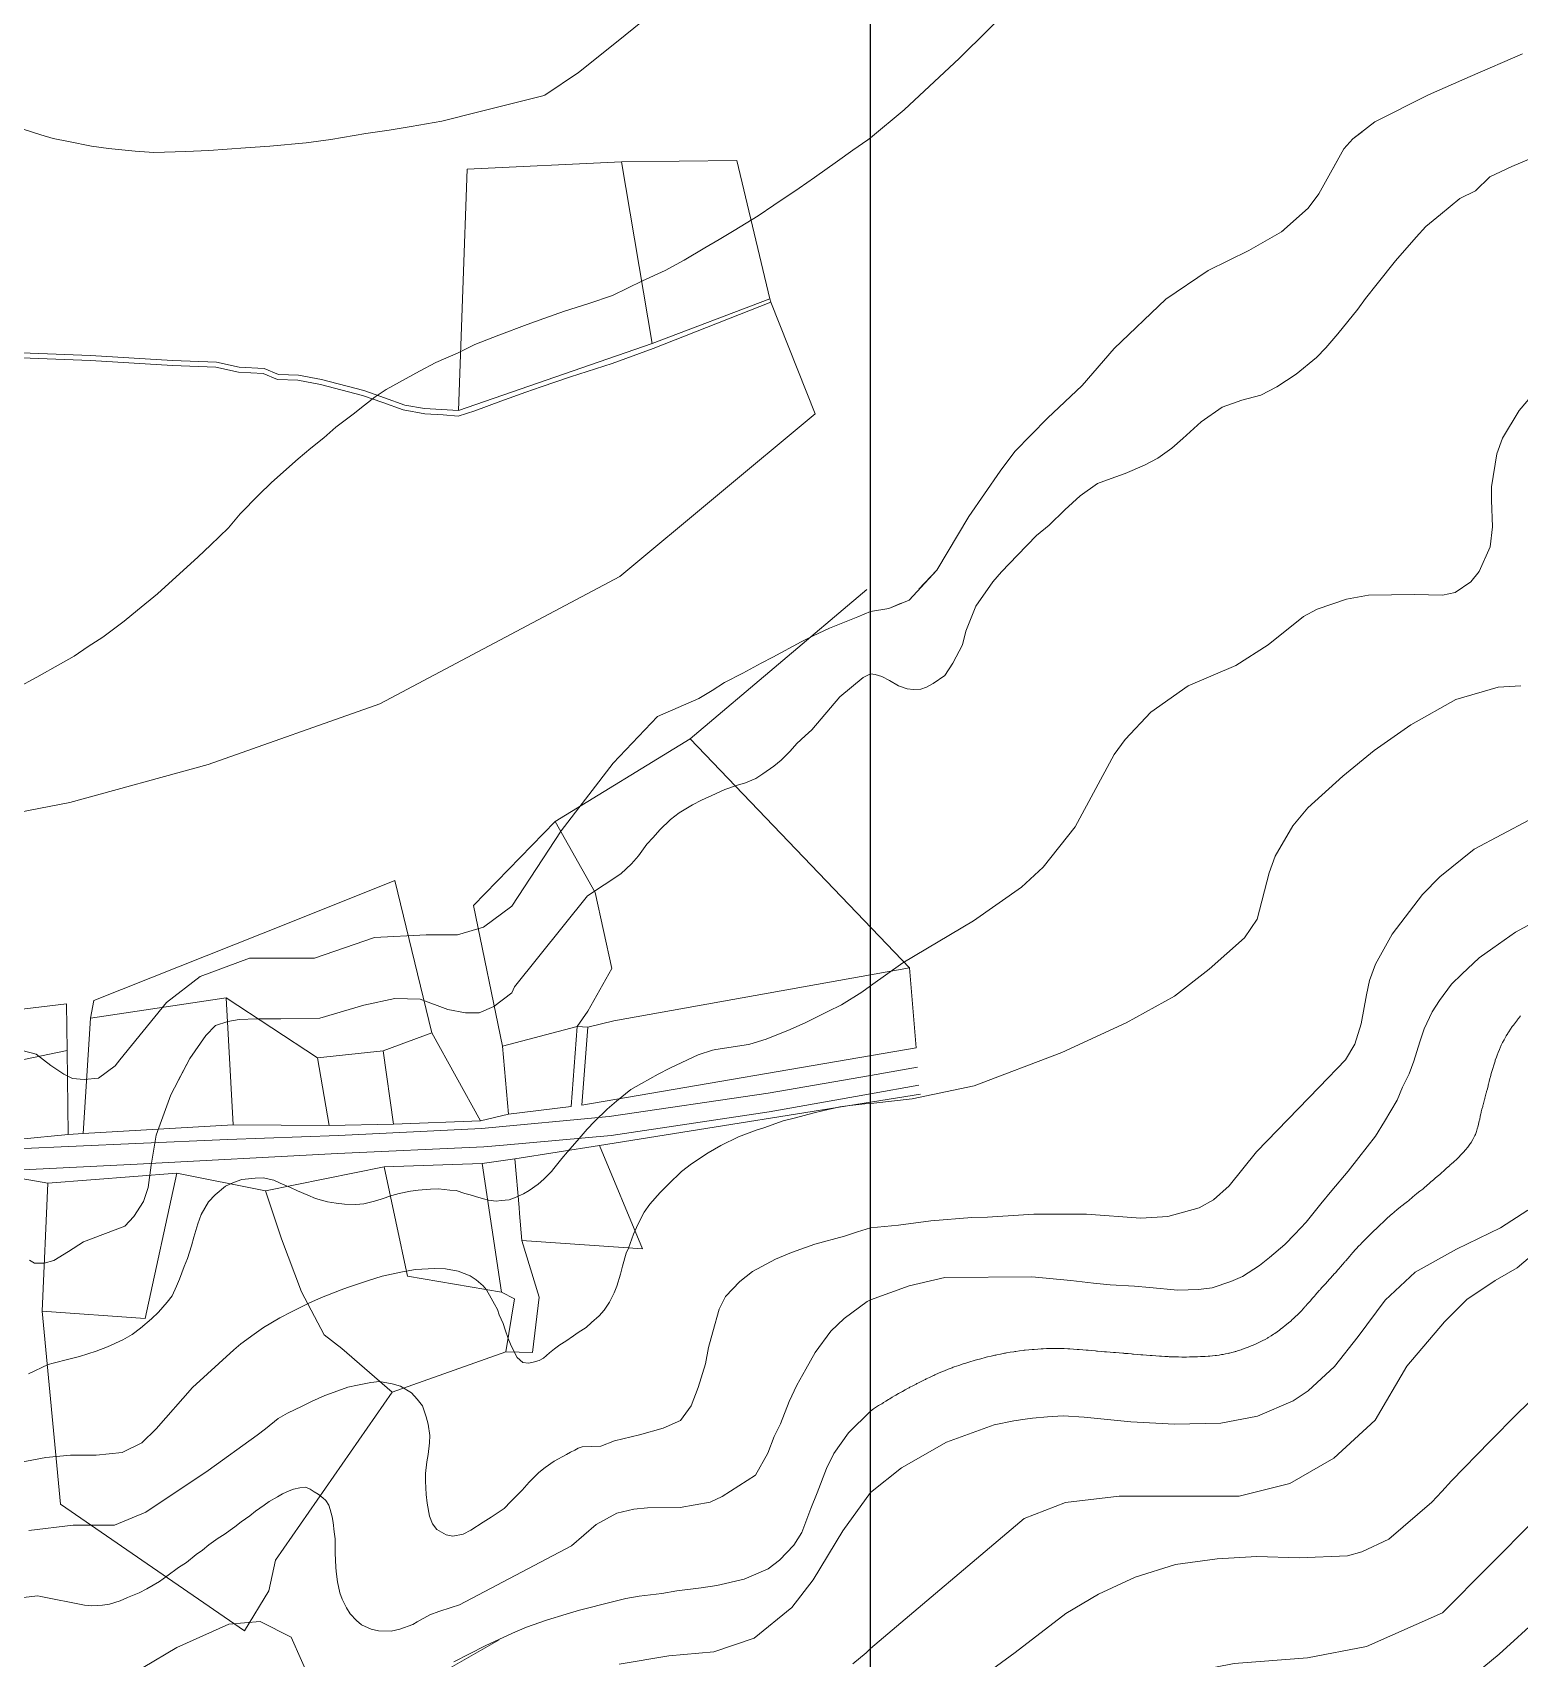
# Model space of a CAD drawing. Header units: metres. Extents: x 548946 to 557077, y 1838800 to 1845419.
# Drawn here: x 553746.2 to 554196.6, y 1840287.7 to 1840780 of the extents above; entities that cross this region are included whole.
import ezdxf

# ---------------------------------------------------------------- set-up
doc = ezdxf.new("R2010")
doc.units = ezdxf.units.M
doc.header["$LTSCALE"] = 28
doc.linetypes.add('LONG_DASHED', pattern=[7.5, 6, -1.5])
for name, color, linetype, lineweight in [('1', 7, 'Continuous', 13), ('10', 7, 'Continuous', 13), ('2', 7, 'Continuous', 13), ('22', 7, 'Continuous', 13), ('30', 7, 'Continuous', 13), ('60', 7, 'Continuous', 25)]:
    doc.layers.add(name, color=color, linetype=linetype, lineweight=lineweight)

msp = doc.modelspace()

# ---------------------------------------------------------------- linework, layer by layer
at = {"layer": '1'}
for points in [[(554000, 1840748.11), (554010.28, 1840756.59), (554026.95, 1840772.21), (554044.25, 1840789.31)], [(554000, 1840604.71), (554005.59, 1840605.65), (554011.7, 1840608.18), (554020.13, 1840617.25), (554029.83, 1840633.5), (554039.32, 1840647.21), (554043.74, 1840653.12), (554053.65, 1840663.25), (554064.15, 1840673.09), (554073.89, 1840684.28), (554089.47, 1840699.24), (554102.33, 1840707.92), (554114.62, 1840713.97), (554124.54, 1840719.62), (554132.6, 1840726.79), (554135.81, 1840731.12), (554143.42, 1840744.77), (554146.16, 1840747.83), (554152.77, 1840752.92), (554169.1, 1840761.13), (554181.74, 1840766.65), (554197.5, 1840773.51)], [(554000, 1840748.11), (553999.26, 1840747.53), (553994.66, 1840744.42), (553990.09, 1840741.06), (553983.09, 1840736.12), (553978.38, 1840732.87), (553970.75, 1840727.74), (553966.03, 1840724.49), (553958.72, 1840720.04), (553954.21, 1840717.34), (553949.81, 1840714.77), (553943.58, 1840711.09), (553937.81, 1840707.99), (553931.01, 1840704.77), (553921.87, 1840700.38), (553914.73, 1840697.9), (553907.3, 1840695.65), (553901.05, 1840693.4), (553896.05, 1840691.55), (553887.42, 1840688.39), (553880.2, 1840685.52), (553875.14, 1840683.01), (553868.32, 1840680.05), (553863.4, 1840677.42), (553853.35, 1840671.89), (553849.95, 1840669.7), (553846.72, 1840667.13), (553843.37, 1840664.42), (553838.09, 1840660.46), (553834.4, 1840657.32), (553830.46, 1840654.16), (553826.66, 1840650.88), (553818.6, 1840643.75), (553814.71, 1840640.07), (553809.11, 1840634.25), (553805.54, 1840630.08), (553800.14, 1840624.81), (553796.37, 1840621.27), (553792.94, 1840618.16), (553787.51, 1840613.14), (553784.08, 1840610.03), (553777.99, 1840605.07), (553773.93, 1840601.76), (553767.45, 1840596.89), (553763.08, 1840594.06), (553758.85, 1840591.13), (553754.68, 1840588.85), (553747.45, 1840584.8), (553741.56, 1840581.55)], [(554140.26, 1840739.1), (554143.42, 1840744.77), (554146.16, 1840747.83), (554148.94, 1840749.97)], [(554014.71, 1840611.42), (554020.13, 1840617.25), (554029.83, 1840633.5), (554039.32, 1840647.21), (554043.74, 1840653.12), (554053.65, 1840663.25), (554064.15, 1840673.09), (554073.89, 1840684.28), (554089.47, 1840699.24), (554102.33, 1840707.92), (554114.62, 1840713.97), (554124.54, 1840719.62), (554125.1, 1840720.12)], [(554000, 1840491.34), (554009.8, 1840498.37), (554031.19, 1840511.04), (554045.81, 1840521.28), (554052.3, 1840527.29), (554062.05, 1840539.48), (554073.89, 1840561.37), (554077.19, 1840565.98), (554085, 1840574.27), (554096.24, 1840582.2), (554110.66, 1840588.35), (554120.51, 1840594.56), (554131.24, 1840603.15), (554135.33, 1840605.39), (554144.19, 1840608.42), (554150.94, 1840609.6), (554164.83, 1840609.84), (554173.26, 1840609.61), (554177.15, 1840610.48), (554181.91, 1840613.67), (554184.46, 1840616.81), (554187.73, 1840624.32), (554188.45, 1840630.38), (554188.19, 1840638.42), (554188.15, 1840642.46), (554189.75, 1840652.47), (554191.51, 1840657.21), (554196.51, 1840665.54), (554209.33, 1840680.56)], [(553935.5, 1840572.95), (553948.05, 1840578.41), (553952.08, 1840580.8), (553955.85, 1840583.17), (553961.39, 1840585.99), (553966.9, 1840589.07), (553970.47, 1840590.89), (553979.07, 1840595.48), (553982.64, 1840597.31), (553987.58, 1840599.67), (553996.18, 1840603.09), (554000, 1840604.71)], [(553935.5, 1840572.95), (553948.05, 1840578.41), (553952.08, 1840580.8), (553955.85, 1840583.17), (553961.39, 1840585.99), (553966.9, 1840589.07), (553970.47, 1840590.89), (553979.07, 1840595.48), (553982.64, 1840597.31), (553987.58, 1840599.67), (553996.18, 1840603.09), (554000, 1840604.71)], [(554000, 1840604.71), (554005.59, 1840605.65), (554009.36, 1840607.21)], [(554000, 1840455.76), (554001.04, 1840455.84), (554012.66, 1840457.12), (554031.44, 1840461.1), (554057.99, 1840471.21), (554077.48, 1840480.15), (554092.09, 1840488.28), (554102.65, 1840496.41), (554113.34, 1840505.9), (554117.12, 1840511.58), (554120.85, 1840525.53), (554122.63, 1840530.6), (554127.96, 1840539.84), (554132.56, 1840545.26), (554143.11, 1840554.89), (554152.65, 1840562.64), (554163.76, 1840570.41), (554177.3, 1840578.03), (554190.17, 1840581.76), (554197.07, 1840582.2)], [(553738.79, 1840472.95), (553747.25, 1840470.67), (553751.7, 1840467.28), (553755.7, 1840464.66), (553758.3, 1840463.28), (553761.84, 1840462.97), (553766.13, 1840463.43), (553771.2, 1840467.13), (553772.63, 1840469.01), (553786.79, 1840486.33), (553797.02, 1840494.21), (553811.97, 1840499.72), (553831.64, 1840499.72), (553849.74, 1840506.02), (553865.48, 1840506.81), (553874.92, 1840506.81), (553882.79, 1840509.17), (553891.43, 1840515.47), (553906.38, 1840538.31), (553922.12, 1840558.78), (553935.5, 1840572.95)], [(553738.79, 1840472.95), (553747.25, 1840470.67), (553751.7, 1840467.28), (553755.7, 1840464.66), (553758.3, 1840463.28), (553761.84, 1840462.97), (553766.13, 1840463.43), (553771.2, 1840467.13), (553772.63, 1840469.01), (553786.79, 1840486.33), (553797.02, 1840494.21), (553811.97, 1840499.72), (553831.64, 1840499.72), (553849.74, 1840506.02), (553865.48, 1840506.81), (553874.92, 1840506.81), (553882.79, 1840509.17), (553891.43, 1840515.47), (553906.38, 1840538.31), (553922.12, 1840558.78), (553935.5, 1840572.95)], [(554000, 1840418.13), (554008.54, 1840418.91), (554018.34, 1840420.18), (554030.78, 1840421.18), (554035.52, 1840421.34), (554049.49, 1840422.22), (554065.45, 1840422.22), (554081.89, 1840421.06), (554090.11, 1840421.5), (554099.64, 1840424.19), (554103.89, 1840426.59), (554108.72, 1840430.86), (554116.95, 1840441.14), (554135.95, 1840460.64), (554143.89, 1840468.96), (554146.78, 1840473.69), (554148.72, 1840479.87), (554150.24, 1840488.65), (554151.21, 1840492.98), (554152.98, 1840497.88), (554158.07, 1840506.98), (554167.28, 1840518.97), (554172.53, 1840524.38), (554182.86, 1840532.78), (554199.69, 1840541.61)], [(554200.24, 1840510.25), (554195.39, 1840507.57), (554188.53, 1840502.79), (554184.46, 1840499.81), (554179.19, 1840494.93), (554176.07, 1840491.87), (554172.41, 1840486.88), (554170.16, 1840483.45), (554167.74, 1840478.32), (554166.48, 1840474.44), (554164.6, 1840468.52), (554163.24, 1840464.73), (554161.16, 1840460.66), (554159.54, 1840456.74), (554155.75, 1840450.33), (554152.97, 1840445.82), (554147.98, 1840439.37), (554144.69, 1840435.26), (554139.81, 1840429.39), (554136.42, 1840425.37), (554131.98, 1840419.83), (554128.54, 1840416.18), (554125.52, 1840413.04), (554120.89, 1840409.16), (554117.89, 1840406.67), (554112.73, 1840403.39), (554109.16, 1840401.88), (554103.57, 1840399.95), (554099.42, 1840399.4), (554093.17, 1840399.18), (554084.56, 1840400.01), (554080.02, 1840400.45), (554072.59, 1840400.84), (554067.58, 1840401.32), (554060.68, 1840402.2), (554048.88, 1840403.25), (554022.52, 1840403.04), (554011.77, 1840400.51), (554000, 1840396.35)], [(554000, 1840491.34), (553997.38, 1840489.42), (553991.3, 1840485.63), (553987.1, 1840483.61), (553980.44, 1840480.27), (553975.73, 1840478.19), (553968.39, 1840475.18), (553963.48, 1840473.72), (553963.1, 1840473.61), (553953.23, 1840472.11), (553952.21, 1840471.9), (553947.81, 1840470.47), (553944.56, 1840468.98), (553939.25, 1840466.4), (553935.75, 1840464.59), (553930.64, 1840461.84), (553927.43, 1840459.97), (553923.08, 1840456.46), (553920.3, 1840454.06), (553916.45, 1840450.32), (553914.24, 1840447.99), (553911.21, 1840444.43), (553908.25, 1840441.16), (553906.58, 1840439.08), (553904.16, 1840436.06), (553903.41, 1840435.13), (553901.1, 1840432.88), (553899.37, 1840431.36), (553896.64, 1840429.45), (553894.95, 1840428.41), (553892.24, 1840427.16), (553890.6, 1840426.6), (553888.16, 1840426.33), (553886.66, 1840426.17), (553884.35, 1840426.48), (553882.79, 1840426.88), (553880.43, 1840427.57), (553878.77, 1840428.05), (553877.1, 1840428.53), (553874.54, 1840429.38), (553872.62, 1840429.55), (553869.17, 1840429.93), (553866.71, 1840429.85), (553863.04, 1840429.54), (553860.71, 1840429.19), (553857.27, 1840428.53), (553855.06, 1840427.9), (553851.77, 1840426.78), (553849.75, 1840426.18), (553846.52, 1840425.35), (553844.17, 1840425.19), (553840.65, 1840425.27), (553838.15, 1840425.57), (553835.54, 1840425.94), (553831.92, 1840426.97), (553829.63, 1840427.95), (553826.44, 1840429.31), (553824.34, 1840430.31), (553821.16, 1840431.67), (553819.26, 1840432.5), (553816.05, 1840433.19), (553813.6, 1840433.11), (553809.56, 1840432.76), (553807.1, 1840431.82), (553804.66, 1840430.7), (553801.53, 1840428.08), (553799.49, 1840425.96), (553797.26, 1840422.11), (553796.23, 1840419.34), (553795.06, 1840415.32), (553794.31, 1840412.67), (553793.12, 1840408.84), (553792.16, 1840406.36), (553790.68, 1840402.6), (553789.78, 1840400.41), (553788.48, 1840397.52), (553786.98, 1840395.64), (553784.38, 1840392.6), (553782.23, 1840390.57), (553778.93, 1840387.74), (553776.39, 1840385.84), (553773.54, 1840384.2), (553768.93, 1840382.08), (553765.47, 1840380.75), (553760.43, 1840379.15), (553757.2, 1840378.32), (553752.49, 1840377.14), (553750.93, 1840376.68), (553744.97, 1840373.94)], [(553890.95, 1840382.9), (553892.18, 1840380.38), (553893.01, 1840378.86), (553894.69, 1840377.33), (553896.42, 1840377.14), (553897.82, 1840377.39), (553899.65, 1840377.97), (553901.01, 1840378.6), (553902.82, 1840380.22), (553904.3, 1840381.43), (553905.97, 1840382.65), (553907.74, 1840383.8), (553910.03, 1840385.38), (553911.53, 1840386.4), (553913.93, 1840387.9), (553915.47, 1840389.39), (553917.81, 1840391.45), (553919.33, 1840393.14), (553920.96, 1840395.6), (553922.35, 1840398.41), (553923.17, 1840400.49), (553924.3, 1840404.03), (553924.88, 1840406.47), (553926.05, 1840410.48), (553926.74, 1840411.98), (553928.27, 1840416.23), (553929.56, 1840419.12), (553931.52, 1840422.85), (553933.15, 1840425.31), (553936.28, 1840428.78), (553938.84, 1840431.34), (553942.78, 1840435.19), (553945.85, 1840437.52), (553950.89, 1840440.83), (553954.72, 1840443.05), (553960.04, 1840445.63), (553965.69, 1840447.77), (553967.71, 1840448.37), (553973.54, 1840450.53), (553977.33, 1840451.43), (553982.58, 1840452.86), (553985.92, 1840453.61), (553990.73, 1840454.7), (553993.81, 1840455.14), (553998.31, 1840455.63), (554000, 1840455.76)], [(554199.11, 1840423.4), (554190.85, 1840418.15), (554177.53, 1840411.63), (554165.01, 1840404.64), (554155.93, 1840396.24), (554147.78, 1840385.24), (554140.64, 1840376.13), (554132.64, 1840368.77), (554128.12, 1840365.76), (554117.31, 1840361.11), (554106.14, 1840358.95), (554092.13, 1840358.71), (554078.86, 1840359.4), (554064.77, 1840360.75), (554058.36, 1840361.17), (554053.61, 1840360.93), (554049.1, 1840360.51), (554046.85, 1840360.22), (554043.49, 1840359.67), (554037.54, 1840358.43), (554023.09, 1840353.19), (554009.47, 1840345.44), (554000, 1840337.94)], [(553878.94, 1840326.55), (553882.75, 1840328.96), (553885.15, 1840330.46), (553889.03, 1840333.16), (553891.07, 1840335.28), (553894.49, 1840338.7), (553896.6, 1840341.11), (553899.6, 1840344), (553901.52, 1840345.54), (553904.25, 1840347.46), (553907.91, 1840349.47), (553909.16, 1840350.18), (553910.52, 1840350.8), (553911.5, 1840351.38), (553912.69, 1840351.8), (553918.31, 1840351.96), (553922.48, 1840353.59), (553930.07, 1840355.47), (553937.27, 1840357.43), (553942.47, 1840359.82), (553945.76, 1840364.22), (553947.87, 1840369.78), (553950.08, 1840376.92), (553950.97, 1840381.83), (553952.26, 1840386.65), (553954.23, 1840393.5), (553956.15, 1840397.36), (553960.47, 1840401.86), (553964.3, 1840404.89), (553971.29, 1840408.65), (553976.15, 1840410.61), (553983.15, 1840413.2), (553992.12, 1840415.62), (553996.14, 1840416.85), (554000, 1840418.13)], [(554000, 1840290.7), (554046.63, 1840330.15), (554059.08, 1840334.95), (554075.35, 1840336.87), (554094.5, 1840336.87), (554111.73, 1840336.87), (554127.04, 1840340.71), (554140.44, 1840348.39), (554152.89, 1840359.91), (554162.46, 1840376.23), (554173.95, 1840389.67), (554180.65, 1840396.39), (554189.27, 1840402.15), (554195.97, 1840405.99), (554202.67, 1840411.75)], [(553740.12, 1840346.69), (553750.19, 1840348.56), (553757.65, 1840349.31), (553765.48, 1840349.31), (553773.32, 1840350.06), (553779.29, 1840353.05), (553783.64, 1840357.2), (553794.65, 1840369.79), (553807.17, 1840381.17), (553809.34, 1840383.02), (553813.38, 1840385.93), (553816.2, 1840387.95), (553821.1, 1840390.86), (553824.6, 1840392.67), (553829.91, 1840395.25), (553833.7, 1840396.99), (553839.7, 1840399.36), (553841.62, 1840400.05), (553847.93, 1840402.17), (553852.06, 1840403.47), (553858.27, 1840404.82), (553862.19, 1840405.44), (553867.93, 1840405.79), (553871.27, 1840405.68), (553875.14, 1840404.97), (553878.81, 1840403.57), (553880.55, 1840402.34), (553882.74, 1840400.59), (553883.74, 1840399.28), (553885.15, 1840396.78), (553886.11, 1840394.98), (553887.04, 1840393.38), (553887.6, 1840391.73), (553888.75, 1840389.11), (553889.33, 1840387.27), (553890.28, 1840384.63), (553890.95, 1840382.9)], [(553809.39, 1840329.13), (553812.04, 1840330.94), (553813.69, 1840332.36), (553816.33, 1840334.17), (553817.92, 1840335.29), (553820.42, 1840336.71), (553821.94, 1840337.54), (553823.92, 1840338.51), (553825.29, 1840338.95), (553827.15, 1840339.34), (553828.92, 1840339.63), (553830.31, 1840339.03), (553831.54, 1840338.22), (553832.67, 1840337.49), (553834.12, 1840336.32), (553835.06, 1840335.57), (553835.98, 1840334.15), (553836.31, 1840332.86), (553836.93, 1840330.65), (553837.22, 1840328.88), (553837.53, 1840326.07), (553837.86, 1840323.92), (553837.9, 1840321.84), (553837.86, 1840319.65), (553838.04, 1840315.4), (553838.18, 1840314.09), (553838.54, 1840310.9), (553839.28, 1840307.57), (553839.97, 1840305.65), (553841.3, 1840303.05), (553842.44, 1840301.27), (553844.38, 1840299.21), (553845.85, 1840297.86), (553848.75, 1840296.56), (553850.98, 1840296.14), (553854.79, 1840295.99), (553857.48, 1840296.57), (553861.39, 1840298.05), (553862.73, 1840298.86), (553866.58, 1840300.9), (553869.31, 1840301.96), (553872.98, 1840303.12), (553875.54, 1840303.97), (553909.45, 1840321.85), (553916.94, 1840328.27), (553923.2, 1840331.69), (553928.39, 1840332.91), (553932.51, 1840333.37), (553942.38, 1840333.41), (553951.44, 1840335.06), (553955.15, 1840336.77), (553965.24, 1840343.21), (553968.93, 1840349.86), (553970.84, 1840354.89), (553972.76, 1840358.74), (553975.39, 1840365.53), (553977.71, 1840370.47), (553980.43, 1840375.32), (553983.26, 1840380.31), (553988, 1840386.82), (553992.01, 1840390.64), (553998.98, 1840395.83), (554000, 1840396.35)], [(553745.08, 1840326.48), (553758.46, 1840328.06), (553771.05, 1840328.06), (553780.49, 1840332), (553799.37, 1840344.6), (553814.29, 1840355.29), (553816.73, 1840357.27), (553820.57, 1840360.35), (553823.42, 1840361.99), (553827.84, 1840364.09), (553830.72, 1840365.54), (553834.7, 1840367.31), (553837.61, 1840368.39), (553841.72, 1840369.89), (553844.59, 1840370.49), (553848.68, 1840371.32), (553851.3, 1840371.61), (553855.17, 1840370.89), (553857.63, 1840370.12), (553860.98, 1840368.12), (553862.71, 1840366.22), (553864.35, 1840364.22), (553865.47, 1840360.93), (553866.01, 1840358.62), (553866.57, 1840355.26), (553866.45, 1840352.97), (553866.07, 1840349.51), (553865.65, 1840347.28), (553865.19, 1840343.72), (553865.25, 1840341.45), (553865.41, 1840337.39), (553865.7, 1840334.77), (553866.42, 1840330.77), (553867.34, 1840328.49), (553868.67, 1840326.74), (553871.5, 1840325.16), (553873.54, 1840324.72), (553876.6, 1840325.34), (553878.94, 1840326.55)], [(554204.7, 1840370.28), (554195.98, 1840361.93), (554187.65, 1840353.43), (554176.05, 1840341.48), (554173.13, 1840338.26), (554170.03, 1840335.02), (554157.03, 1840323.86), (554148.91, 1840320.01), (554144.58, 1840318.84), (554129.87, 1840318.15), (554117.09, 1840318.62), (554105.01, 1840317.85), (554092.38, 1840316.17), (554080.17, 1840312.3), (554069.13, 1840307.16), (554059.21, 1840301.29), (554043.85, 1840289.56), (554034.07, 1840282.4), (554018.07, 1840272.52), (554000, 1840266.62)], [(553923.87, 1840286.02), (553938.92, 1840288.57), (553952.54, 1840289.73), (553964.76, 1840293.91), (553976.25, 1840303.11), (553982.71, 1840311.58), (553991.64, 1840326.32), (554000, 1840337.94)], [(553738.01, 1840305.57), (553747.78, 1840306.65), (553748.66, 1840306.52), (553761.98, 1840303.89), (553764.19, 1840303.66), (553767.4, 1840303.83), (553769.54, 1840304.16), (553772.75, 1840305.17), (553774.92, 1840306.17), (553778.46, 1840307.61), (553780.79, 1840308.81), (553784.63, 1840311.04), (553786.92, 1840312.62), (553790.42, 1840315.28), (553792.82, 1840316.78), (553795.78, 1840319.19), (553797.72, 1840320.54), (553799.64, 1840322.08), (553802.45, 1840324.1), (553804.22, 1840325.24), (553807.47, 1840327.59), (553809.39, 1840329.13)], [(554201.42, 1840329.76), (554173.29, 1840301.55), (554150.28, 1840291.3), (554132.38, 1840287.88), (554110.21, 1840286.17), (554088.05, 1840281.89), (554047.14, 1840269.08), (554000, 1840243.65)], [(553994.67, 1840286.11), (553998.73, 1840289.42), (554000, 1840290.7)]]:
    msp.add_lwpolyline(points, dxfattribs=at)
at = {"layer": '10'}
for p, q in [((553933.85, 1840685.81), (553924.63, 1840740.86)), ((553933.85, 1840685.81), (553969.59, 1840699.35)), ((553969.59, 1840699.35), (553969.83, 1840698.36)), ((553969.83, 1840698.36), (553983.32, 1840664.58)), ((553875.27, 1840665.56), (553933.85, 1840685.81)), ((553998.95, 1840611.37), (553945.43, 1840566.17)), ((553945.43, 1840566.17), (553904.49, 1840541.13)), ((554011.89, 1840496.86), (553945.43, 1840566.17)), ((554011.89, 1840496.86), (554013.83, 1840472.56)), ((553804.81, 1840487.7), (553763.73, 1840481.6)), ((553832.53, 1840469.59), (553804.81, 1840487.7)), ((553763.73, 1840481.6), (553761.53, 1840446.71)), ((553852.44, 1840471.66), (553867.2, 1840477.11)), ((553867.2, 1840477.11), (553881.93, 1840450.54)), ((553911.17, 1840479.04), (553888.51, 1840473.11)), ((553914.44, 1840478.83), (553911.17, 1840479.04)), ((553725.76, 1840465.42), (553756.72, 1840471.76)), ((553756.72, 1840471.76), (553756.99, 1840446.39)), ((553832.53, 1840469.59), (553852.44, 1840471.66)), ((553836.07, 1840449.1), (553832.53, 1840469.59)), ((553852.44, 1840471.66), (553855.57, 1840449.47)), ((553890.4, 1840452.53), (553888.51, 1840473.11)), ((553917.93, 1840443.05), (554015.16, 1840458.57)), ((553855.57, 1840449.47), (553881.93, 1840450.54)), ((553761.53, 1840446.71), (553806.95, 1840449.27)), ((553855.57, 1840449.47), (553836.07, 1840449.1)), ((553892.3, 1840438.98), (553917.93, 1840443.05)), ((553852.68, 1840436.53), (553882.42, 1840437.58)), ((553882.42, 1840437.58), (553888.22, 1840398.63)), ((553892.3, 1840438.98), (553893.58, 1840424.26)), ((553855.16, 1840368.39), (553889.61, 1840380.52)), ((553889.61, 1840380.52), (553897.69, 1840380.38))]:
    msp.add_line(p, q, dxfattribs=at)
for points in [[(553924.63, 1840740.86), (553877.84, 1840738.57), (553875.27, 1840665.56)], [(553969.59, 1840699.35), (553959.59, 1840741.29), (553924.63, 1840740.86)], [(553734.91, 1840681.8), (553763.71, 1840680.7), (553788.55, 1840679.16), (553801.75, 1840678.72), (553808.56, 1840677.18), (553816.04, 1840676.74), (553820.44, 1840674.98), (553826.59, 1840674.76), (553833.41, 1840673.44), (553846.16, 1840670.14), (553852.32, 1840667.94), (553858.47, 1840665.74), (553865.01, 1840664.58), (553870.59, 1840664.23), (553875.09, 1840663.86), (553880.18, 1840665.43), (553888.02, 1840668.4), (553895.58, 1840671.06), (553900.3, 1840672.73), (553909.16, 1840675.72), (553921.77, 1840679.83), (553934.2, 1840684.3), (553969.83, 1840698.36)], [(553735.02, 1840683.3), (553763.79, 1840682.2), (553788.62, 1840680.66), (553801.94, 1840680.21), (553808.77, 1840678.67), (553816.37, 1840678.22), (553820.75, 1840676.47), (553826.76, 1840676.25), (553833.74, 1840674.9), (553846.6, 1840671.58), (553852.82, 1840669.35), (553858.93, 1840667.17), (553864.93, 1840666.16), (553875.27, 1840665.56)], [(553588.17, 1840539.32), (553633.83, 1840535.97), (553662.18, 1840540.61), (553710.19, 1840542.45), (553736.03, 1840542.76), (553757.46, 1840546.86), (553799.35, 1840558.38), (553851.38, 1840576.79), (553924.06, 1840615.25), (553983.32, 1840664.58)], [(553904.49, 1840541.13), (553879.81, 1840515.65), (553888.51, 1840473.11)], [(553904.49, 1840541.13), (553916.6, 1840519.66), (553921.68, 1840496.57), (553914.38, 1840483.65), (553911.17, 1840479.04)], [(553867.2, 1840477.11), (553855.95, 1840523.21), (553821.93, 1840509.67)], [(553821.93, 1840509.67), (553816.09, 1840507.35), (553764.78, 1840486.93), (553763.73, 1840481.6)], [(553914.44, 1840478.83), (553922.26, 1840480.76), (554011.89, 1840496.86)], [(553502.53, 1840462.29), (553531.16, 1840470.98), (553617.49, 1840481.95), (553686.48, 1840477.59), (553756.51, 1840485.94), (553756.72, 1840471.76)], [(553836.07, 1840449.1), (553806.95, 1840449.27), (553804.81, 1840487.7)], [(553890.4, 1840452.53), (553909.37, 1840454.85), (553911.17, 1840479.04)], [(553914.44, 1840478.83), (553912.58, 1840455.24), (554013.83, 1840472.56)], [(553692.24, 1840458.4), (553709.48, 1840460.37), (553712.94, 1840442.77), (553727.99, 1840443.53), (553756.99, 1840446.39)], [(553917.93, 1840443.05), (553930.95, 1840411.79), (553894.44, 1840414.3)], [(553852.68, 1840436.53), (553816.79, 1840429.3), (553789.89, 1840434.7)], [(553888.22, 1840398.63), (553859.74, 1840403.5), (553852.68, 1840436.53)], [(553450.25, 1840388.68), (553473.81, 1840382.77), (553503.66, 1840377.32), (553516.73, 1840376.8), (553527.04, 1840378.08), (553546.86, 1840383), (553584.44, 1840393.22), (553615.39, 1840403.44), (553654.78, 1840419.17), (553685.67, 1840429.62), (553696.79, 1840432.34), (553717.31, 1840434.01), (553732.87, 1840434.73), (553750.84, 1840431.6)], [(553789.89, 1840434.7), (553750.84, 1840431.6), (553749.11, 1840392.83)], [(553749.11, 1840392.83), (553780.36, 1840390.63), (553789.89, 1840434.7)], [(553816.79, 1840429.3), (553821.66, 1840414.79), (553827.71, 1840398.71), (553834.51, 1840385.73), (553839.91, 1840381.55), (553855.16, 1840368.39)], [(553893.58, 1840424.26), (553893.73, 1840422.45), (553894.44, 1840414.3)], [(553894.44, 1840414.3), (553899.63, 1840397.12), (553897.69, 1840380.38)], [(553889.61, 1840380.52), (553892.21, 1840396.56), (553888.22, 1840398.63)], [(553855.16, 1840368.39), (553819.78, 1840317.45), (553817.82, 1840308.2), (553810.36, 1840296.1), (553754.64, 1840334.46), (553749.11, 1840392.83)]]:
    msp.add_lwpolyline(points, dxfattribs=at)
at = {"layer": '2'}
for points in [[(553930.99, 1840783.39), (553923.06, 1840777.05), (553911.57, 1840767.84), (553901.4, 1840761.07), (553900.75, 1840760.79), (553880.96, 1840755.89), (553870.19, 1840753.18), (553860.92, 1840751.49), (553854.26, 1840750.47), (553847.21, 1840749.4), (553836.52, 1840747.65), (553829.1, 1840746.55), (553818.04, 1840745.62), (553810.74, 1840745.1), (553799.57, 1840744.25), (553792.64, 1840743.97), (553782.93, 1840743.66), (553777.25, 1840744.09), (553769.25, 1840744.83), (553764.01, 1840745.59), (553757.07, 1840747.02), (553752.49, 1840747.95), (553748.73, 1840749.06), (553743.39, 1840750.76)], [(554000, 1840585.8), (554001.46, 1840585.64), (554003.52, 1840585.04), (554005.81, 1840583.8), (554008.53, 1840582.24), (554011.15, 1840581.29), (554013.04, 1840581.13), (554015.26, 1840581.23), (554017.05, 1840581.76), (554019, 1840582.92), (554022.55, 1840585.34), (554024.99, 1840589.03), (554027.93, 1840594.62), (554028.91, 1840598.71), (554031.91, 1840606.31), (554037.08, 1840613.71), (554039.74, 1840616.71), (554044.59, 1840621.8), (554050.35, 1840627.71), (554054.14, 1840630.83), (554058.89, 1840635.49), (554063.56, 1840639.7), (554068.84, 1840643.42), (554072.94, 1840645.01), (554077.2, 1840646.47), (554083.04, 1840648.97), (554087.08, 1840651.12), (554091.3, 1840654.15), (554094.68, 1840657.09), (554100.25, 1840662.11), (554106.6, 1840666.52), (554112.49, 1840668.73), (554118.3, 1840670.23), (554123.15, 1840672.75), (554129, 1840676.53), (554135.13, 1840681.62), (554137.95, 1840684.5), (554141.61, 1840688.74), (554147.62, 1840696.24), (554149.97, 1840699.49), (554153.48, 1840703.87), (554159.11, 1840710.89), (554165.31, 1840717.99), (554168.22, 1840721.3), (554172.66, 1840724.92), (554178.55, 1840729.7), (554183.27, 1840732.07), (554187.65, 1840736.26), (554194.28, 1840739.41), (554200.82, 1840742.12)], [(553745.26, 1840408.32), (553746.8, 1840407.4), (553748.03, 1840407.4), (553749.72, 1840407.4), (553752.63, 1840408.17), (553757.08, 1840410.94), (553761.61, 1840413.89), (553774.2, 1840418.61), (553776.88, 1840421.56), (553779.8, 1840426.03), (553781.18, 1840430.34), (553782.1, 1840437.11), (553783.64, 1840446.17), (553788.05, 1840458.36), (553793.83, 1840469.4), (553798.68, 1840476.32), (553801.66, 1840479.31), (553805.39, 1840480.62), (553808.75, 1840481.18), (553814.15, 1840481.37), (553821.43, 1840481.37), (553833.22, 1840481.61), (553846.59, 1840485.55), (553855.93, 1840487.54), (553863.57, 1840487.35), (553871.96, 1840484.17), (553877.37, 1840483.23), (553881.48, 1840483.23), (553885.95, 1840485.1), (553891.36, 1840489.22), (553892.23, 1840491.06), (553914.26, 1840518.62), (553924.41, 1840525.3), (553927.68, 1840528.31), (553929.79, 1840530.73), (553932.25, 1840534.22), (553934.21, 1840536.24), (553936.23, 1840538.55), (553939.49, 1840541.76), (553942.11, 1840543.75), (553946.11, 1840546.19), (553948.8, 1840547.62), (553953.05, 1840549.51), (553955.95, 1840550.78), (553959.78, 1840552.15), (553962.18, 1840552.8), (553965.35, 1840554.19), (553967.47, 1840555.56), (553970.72, 1840557.91), (553973, 1840559.68), (553975.73, 1840562.45), (553977.75, 1840564.76), (553980.25, 1840567.03), (553982.26, 1840568.87), (553990.79, 1840578.82), (553997.82, 1840584.67), (554000, 1840585.8)], [(553790.09, 1840462.26), (553793.83, 1840469.4), (553798.68, 1840476.32), (553801.66, 1840479.31), (553805.39, 1840480.62), (553808.75, 1840481.18), (553814.15, 1840481.37), (553821.43, 1840481.37), (553833.22, 1840481.61), (553842.11, 1840484.23)], [(554196.95, 1840482.29), (554196.34, 1840481.51), (554196.18, 1840481.29), (554196.01, 1840481.07), (554195.39, 1840480.28), (554194.79, 1840479.48), (554194.62, 1840479.26), (554194.46, 1840479.03), (554193.91, 1840478.23), (554193.39, 1840477.42), (554193.25, 1840477.2), (554193.11, 1840476.98), (554192.64, 1840476.2), (554192.2, 1840475.42), (554192.08, 1840475.2), (554191.95, 1840474.98), (554191.52, 1840474.19), (554191.11, 1840473.38), (554191, 1840473.15), (554190.9, 1840472.91), (554190.53, 1840472.05), (554190.18, 1840471.16), (554190.08, 1840470.91), (554189.98, 1840470.66), (554189.64, 1840469.75), (554189.31, 1840468.82), (554189.22, 1840468.55), (554189.13, 1840468.29), (554188.81, 1840467.31), (554188.51, 1840466.32), (554188.43, 1840466.05), (554188.35, 1840465.78), (554188.07, 1840464.81), (554187.81, 1840463.86), (554187.75, 1840463.6), (554187.68, 1840463.35), (554187.45, 1840462.44), (554187.23, 1840461.56), (554187.17, 1840461.32), (554187.11, 1840461.08), (554186.9, 1840460.23), (554186.68, 1840459.4), (554186.62, 1840459.17), (554186.57, 1840458.95), (554186.36, 1840458.17), (554186.16, 1840457.39), (554186.1, 1840457.17), (554186.04, 1840456.95), (554185.82, 1840456.14), (554185.6, 1840455.32), (554185.54, 1840455.09), (554185.48, 1840454.86)], [(554185.48, 1840454.86), (554185.27, 1840454.02), (554185.06, 1840453.18), (554185.01, 1840452.94), (554184.95, 1840452.71), (554184.76, 1840451.85), (554184.57, 1840450.97), (554184.51, 1840450.72), (554184.45, 1840450.47), (554184.22, 1840449.53), (554183.97, 1840448.6), (554183.9, 1840448.35), (554183.83, 1840448.1), (554183.58, 1840447.23), (554183.26, 1840446.34), (554183.15, 1840446.09), (554183.03, 1840445.83), (554182.53, 1840444.86), (554181.96, 1840443.9), (554181.79, 1840443.65), (554181.63, 1840443.4), (554180.99, 1840442.57), (554180.29, 1840441.75), (554180.08, 1840441.5), (554179.86, 1840441.25), (554179.01, 1840440.3), (554178.12, 1840439.36), (554177.87, 1840439.12), (554177.63, 1840438.88), (554176.76, 1840438.1), (554175.9, 1840437.35), (554175.66, 1840437.14), (554175.42, 1840436.92), (554174.55, 1840436.12), (554173.7, 1840435.34), (554173.48, 1840435.13), (554173.25, 1840434.94), (554172.49, 1840434.27), (554171.74, 1840433.64), (554171.53, 1840433.46), (554171.32, 1840433.29), (554170.56, 1840432.66), (554169.79, 1840432.01), (554169.57, 1840431.83), (554169.36, 1840431.64), (554168.58, 1840430.94), (554167.78, 1840430.24), (554167.55, 1840430.04), (554167.32, 1840429.85), (554166.46, 1840429.18), (554165.56, 1840428.49), (554165.32, 1840428.29), (554165.07, 1840428.09), (554164.16, 1840427.3), (554163.25, 1840426.52), (554163, 1840426.32), (554162.75, 1840426.12), (554161.85, 1840425.44), (554160.95, 1840424.76), (554160.7, 1840424.57), (554160.45, 1840424.37), (554159.54, 1840423.61), (554158.66, 1840422.85), (554158.42, 1840422.64), (554158.19, 1840422.44), (554157.38, 1840421.74), (554156.58, 1840421.03), (554156.36, 1840420.82), (554156.13, 1840420.61), (554155.3, 1840419.84), (554154.47, 1840419.05), (554154.25, 1840418.84), (554154.03, 1840418.63), (554153.28, 1840417.9), (554152.55, 1840417.18), (554152.35, 1840416.98), (554152.15, 1840416.79), (554151.41, 1840416.08), (554150.68, 1840415.38), (554150.48, 1840415.18), (554150.29, 1840414.99), (554149.58, 1840414.28), (554148.9, 1840413.58), (554148.72, 1840413.39), (554148.53, 1840413.2), (554147.89, 1840412.53), (554147.25, 1840411.85), (554147.07, 1840411.65), (554146.88, 1840411.45), (554146.22, 1840410.7), (554145.57, 1840409.94), (554145.22, 1840409.54), (554144.62, 1840408.85), (554144.02, 1840408.16), (554143.85, 1840407.96), (554143.68, 1840407.76), (554143.05, 1840407.04), (554142.42, 1840406.31), (554142.25, 1840406.12), (554142.09, 1840405.93), (554141.52, 1840405.25)], [(554141.52, 1840405.25), (554140.95, 1840404.6), (554140.79, 1840404.41), (554140.62, 1840404.23), (554140.01, 1840403.56), (554139.39, 1840402.9), (554139.22, 1840402.71), (554139.05, 1840402.52), (554138.46, 1840401.85), (554137.87, 1840401.18), (554137.7, 1840400.99), (554137.53, 1840400.81), (554136.9, 1840400.13), (554136.28, 1840399.45), (554136.11, 1840399.27), (554135.94, 1840399.08), (554135.34, 1840398.41), (554134.76, 1840397.73), (554134.6, 1840397.55), (554134.44, 1840397.36), (554133.86, 1840396.7), (554133.28, 1840396.04), (554132.98, 1840395.69), (554132.44, 1840395.08), (554131.92, 1840394.48), (554131.78, 1840394.32), (554131.64, 1840394.16), (554131.13, 1840393.58), (554130.62, 1840393.01), (554130.47, 1840392.86), (554130.32, 1840392.7), (554129.77, 1840392.16), (554129.19, 1840391.61), (554129.03, 1840391.46), (554128.87, 1840391.31), (554128.29, 1840390.75), (554127.69, 1840390.2), (554127.52, 1840390.05), (554127.34, 1840389.89), (554126.69, 1840389.35), (554126.02, 1840388.81), (554125.64, 1840388.5), (554124.96, 1840387.95), (554124.27, 1840387.41), (554124.08, 1840387.27), (554123.89, 1840387.12), (554123.19, 1840386.62), (554122.49, 1840386.13), (554122.29, 1840386), (554122.1, 1840385.87), (554121.4, 1840385.41), (554120.7, 1840384.96), (554120.51, 1840384.85), (554120.31, 1840384.73), (554119.6, 1840384.34), (554118.88, 1840383.96), (554118.67, 1840383.86), (554118.46, 1840383.75), (554117.68, 1840383.38), (554116.89, 1840383.01), (554116.67, 1840382.92), (554116.45, 1840382.82), (554115.65, 1840382.48), (554114.85, 1840382.16), (554114.62, 1840382.07), (554114.4, 1840381.98), (554113.58, 1840381.67), (554112.76, 1840381.37), (554112.53, 1840381.29), (554112.31, 1840381.21), (554111.5, 1840380.95), (554110.71, 1840380.7), (554110.5, 1840380.64), (554110.28, 1840380.58), (554109.52, 1840380.37), (554108.76, 1840380.18), (554108.55, 1840380.13), (554108.34, 1840380.08), (554107.58, 1840379.92), (554106.82, 1840379.78), (554106.61, 1840379.75), (554106.4, 1840379.71), (554105.63, 1840379.6), (554104.86, 1840379.49), (554104.64, 1840379.47), (554104.42, 1840379.44), (554103.62, 1840379.35), (554102.79, 1840379.27), (554102.56, 1840379.25), (554102.32, 1840379.24), (554101.45, 1840379.18), (554100.55, 1840379.12), (554100.3, 1840379.11), (554100.05, 1840379.1), (554099.14, 1840379.06), (554098.22, 1840379.03), (554097.95, 1840379.02), (554097.69, 1840379.02), (554096.72, 1840379), (554095.75, 1840378.99), (554095.49, 1840378.98)], [(554095.49, 1840378.98), (554095.23, 1840378.98), (554094.3, 1840378.98), (554093.37, 1840379), (554093.1, 1840379), (554092.83, 1840379.01), (554091.83, 1840379.04), (554090.81, 1840379.08), (554090.53, 1840379.09), (554090.25, 1840379.11), (554089.23, 1840379.16), (554088.19, 1840379.22), (554087.89, 1840379.24), (554087.59, 1840379.26), (554086.47, 1840379.35), (554085.34, 1840379.44), (554085.04, 1840379.46), (554084.73, 1840379.48), (554083.66, 1840379.57), (554082.58, 1840379.65), (554082.27, 1840379.67), (554081.97, 1840379.7), (554080.85, 1840379.79), (554079.73, 1840379.88), (554079.43, 1840379.9), (554079.13, 1840379.93), (554078.07, 1840380.01), (554077.03, 1840380.09), (554076.73, 1840380.11), (554076.44, 1840380.14), (554075.36, 1840380.22), (554074.27, 1840380.31), (554073.97, 1840380.33), (554073.67, 1840380.36), (554072.6, 1840380.45), (554071.54, 1840380.54), (554071.24, 1840380.56), (554070.94, 1840380.59), (554069.87, 1840380.68), (554068.79, 1840380.77), (554068.49, 1840380.8), (554068.19, 1840380.82), (554067.1, 1840380.92), (554066.01, 1840381.02), (554065.71, 1840381.05), (554065.41, 1840381.08), (554064.33, 1840381.17), (554063.24, 1840381.25), (554062.93, 1840381.28), (554062.63, 1840381.3), (554061.51, 1840381.38), (554060.4, 1840381.45), (554060.09, 1840381.47), (554059.79, 1840381.48), (554058.69, 1840381.53), (554057.61, 1840381.56), (554057.31, 1840381.57), (554057.02, 1840381.57), (554055.96, 1840381.58), (554054.93, 1840381.57), (554054.64, 1840381.57), (554054.36, 1840381.56), (554053.33, 1840381.53), (554052.3, 1840381.49), (554052.02, 1840381.48), (554051.73, 1840381.46), (554050.69, 1840381.39), (554049.64, 1840381.31), (554049.35, 1840381.29), (554049.05, 1840381.26), (554047.97, 1840381.17), (554046.87, 1840381.06), (554046.57, 1840381.02), (554046.26, 1840380.99), (554045.14, 1840380.84), (554044.02, 1840380.68), (554043.71, 1840380.64), (554043.41, 1840380.59), (554042.31, 1840380.42), (554041.21, 1840380.23), (554040.9, 1840380.17), (554040.59, 1840380.12), (554039.45, 1840379.9), (554038.3, 1840379.66), (554037.99, 1840379.6), (554037.68, 1840379.53), (554036.57, 1840379.28), (554035.43, 1840379), (554035.1, 1840378.92), (554034.76, 1840378.83), (554033.46, 1840378.49), (554032.13, 1840378.13), (554031.77, 1840378.03), (554031.42, 1840377.93), (554030.16, 1840377.55), (554028.89, 1840377.15), (554028.52, 1840377.03), (554028.15, 1840376.91), (554026.78, 1840376.46), (554025.43, 1840375.99), (554025.07, 1840375.87)], [(554025.07, 1840375.87), (554024.73, 1840375.74), (554023.57, 1840375.29), (554022.45, 1840374.83), (554022.14, 1840374.7), (554021.82, 1840374.56), (554020.66, 1840374.07), (554019.53, 1840373.57), (554019.23, 1840373.43), (554018.93, 1840373.3), (554017.92, 1840372.82), (554016.94, 1840372.34), (554016.67, 1840372.2), (554016.39, 1840372.06), (554015.38, 1840371.57), (554014.38, 1840371.07), (554014.11, 1840370.93), (554013.84, 1840370.79), (554012.88, 1840370.3), (554011.96, 1840369.82), (554011.71, 1840369.69), (554011.46, 1840369.55), (554010.58, 1840369.07), (554009.74, 1840368.6), (554009.51, 1840368.48), (554009.29, 1840368.36), (554008.51, 1840367.92), (554007.76, 1840367.49), (554007.55, 1840367.37), (554007.35, 1840367.25), (554006.6, 1840366.81), (554005.87, 1840366.35), (554005.66, 1840366.23), (554005.46, 1840366.1), (554004.73, 1840365.64), (554004, 1840365.18), (554003.79, 1840365.05), (554003.42, 1840364.84), (554002.45, 1840364.28), (554000.91, 1840363.28), (554000, 1840362.61)], [(553873.79, 1840286.71), (553883.27, 1840291.53), (553891.55, 1840295.43), (553895.78, 1840297.2), (553901.92, 1840299.3), (553907.83, 1840301.13), (553911.86, 1840302.35), (553921.86, 1840304.88), (553925.91, 1840305.85), (553930, 1840306.56), (553936.79, 1840307.44), (553941.39, 1840308.2), (553948.7, 1840309.14), (553953.44, 1840309.79), (553961.81, 1840311.75), (553969.01, 1840314.89), (553972.49, 1840317.48), (553976.81, 1840321.99), (553979.24, 1840325.9), (553981.96, 1840333.09), (553983.9, 1840337.86), (553986.74, 1840345.19), (553988.97, 1840349.73), (553993.34, 1840356.06), (554000, 1840362.61)], [(553779.66, 1840284.96), (553789.93, 1840291.05), (553805.67, 1840298.14), (553815.11, 1840298.92), (553824.55, 1840294.2), (553830.85, 1840280.03)], [(554000, 1840228.36), (554001.32, 1840228.85), (554015.32, 1840233.53), (554048.95, 1840247.77), (554062.74, 1840252.61), (554076.2, 1840255.33), (554138.83, 1840263.17), (554153.7, 1840266.24), (554165.36, 1840270.38), (554178.91, 1840279.42), (554190.44, 1840289.07), (554202.86, 1840300.35)], [(553859.96, 1840277.66), (553887.5, 1840293.41)]]:
    msp.add_lwpolyline(points, dxfattribs=at)
at = {"layer": '22', "linetype": 'LONG_DASHED'}
for points in [[(553969.01, 1840458.85), (554000, 1840464.27), (554014.29, 1840466.77)], [(554014.71, 1840461.32), (554000, 1840458.69), (553969.39, 1840453.22)], [(553576.69, 1840398.29), (553586.25, 1840401.31), (553647.81, 1840424.05), (553695.07, 1840438.77), (553716.82, 1840440.36), (553741.38, 1840442.06), (553777.47, 1840443.66), (553805.24, 1840444.8), (553838.93, 1840446.03), (553882.21, 1840448.22), (553920.85, 1840451.79), (553969.01, 1840458.85)], [(553969.39, 1840453.22), (553921.48, 1840446.1), (553888.86, 1840443.17), (553882.86, 1840442.65), (553838.53, 1840440.62), (553777.86, 1840437.34)], [(553534.68, 1840381.18), (553580.26, 1840393.29), (553588.49, 1840395.95), (553601.17, 1840399.63), (553609.47, 1840402.53), (553649.98, 1840418.64), (553673.59, 1840427.32), (553696.67, 1840433.38), (553717.23, 1840434.89), (553743.21, 1840435.69), (553777.86, 1840437.34)]]:
    msp.add_lwpolyline(points, dxfattribs=at)
at = {"layer": '30'}
for p, q in [((553881.93, 1840450.54), (553890.4, 1840452.53)), ((553756.99, 1840446.39), (553761.53, 1840446.71)), ((553892.3, 1840438.98), (553882.42, 1840437.58))]:
    msp.add_line(p, q, dxfattribs=at)
at = {"layer": '60'}
msp.add_line((554000, 1839000), (554000, 1841000), dxfattribs=at)

doc.saveas('drawing.dxf')
